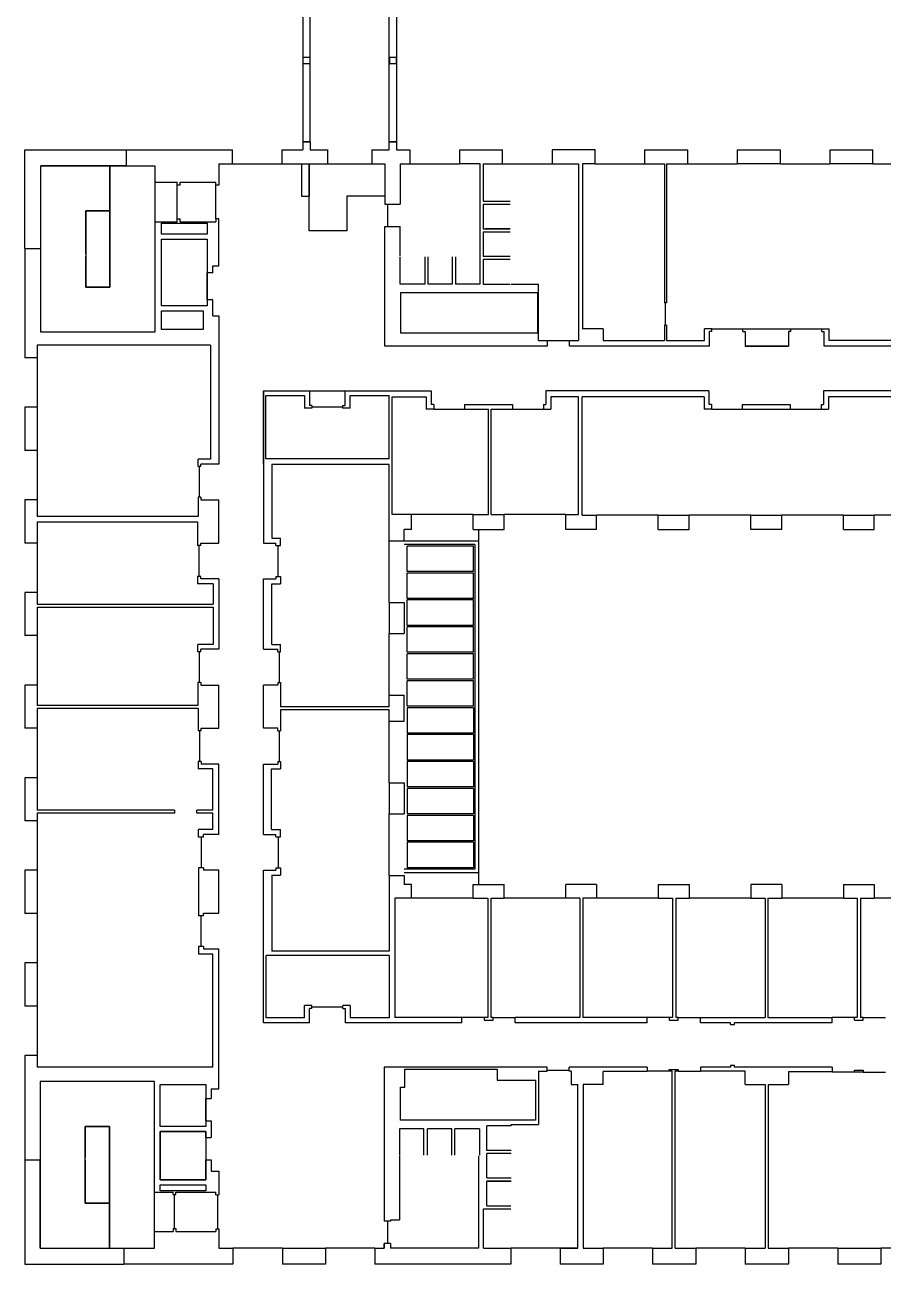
# Model space of a CAD drawing. Header units: millimetres. Extents: x -80 to 60, y -33 to 210.
# Drawn here: x -79.3 to -44.5, y -32.7 to 17.5 of the extents above; entities that cross this region are included whole.
import ezdxf

# ---------------------------------------------------------------- set-up
doc = ezdxf.new("R2010")
doc.units = ezdxf.units.MM
doc.header["$MEASUREMENT"] = 0
doc.linetypes.add('HIDDEN', pattern=[9.525, 6.35, -3.175])
for name, color, linetype in [('door_markers', 10, 'Continuous'), ('elevator_door_markers', 50, 'Continuous'), ('elevators', 40, 'Continuous'), ('M', 7, 'Continuous'), ('ramps', 13, 'Continuous'), ('semi_transparent_walls', 141, 'Continuous'), ('stairwells', 120, 'Continuous')]:
    doc.layers.add(name, color=color, linetype=linetype)

msp = doc.modelspace()

# ---------------------------------------------------------------- linework, layer by layer
at = {"layer": 'door_markers'}
for p, q in [((-73.093, 9.606), (-73.093, 10.976)), ((-71.523, 9.606), (-71.523, 10.976)), ((-64.574, 10.198), (-64.574, 9.298)), ((-53.308, 5.308), (-53.308, 6.208)), ((-51.43, 5.158), (-50.18, 5.158)), ((-48.232, 5.158), (-46.982, 5.158)), ((-58.108, 4.677), (-57.208, 4.677)), ((-67.737, 2.638), (-66.287, 2.638)), ((-67.64, 1.994), (-66.39, 1.994)), ((-62.701, 1.897), (-61.451, 1.897)), ((-59.505, 1.897), (-58.255, 1.897)), ((-51.451, 1.897), (-50.201, 1.897)), ((-48.255, 1.897), (-47.005, 1.897)), ((-72.186, -1.667), (-72.186, -0.417)), ((-72.199, -4.867), (-72.199, -3.617)), ((-69.003, -4.867), (-69.003, -3.617)), ((-72.194, -9.169), (-72.194, -7.919)), ((-68.959, -7.919), (-68.959, -9.169)), ((-72.181, -12.367), (-72.181, -11.117)), ((-68.959, -11.116), (-68.959, -12.366)), ((-72.125, -15.419), (-72.125, -16.669)), ((-69.003, -15.417), (-69.003, -16.667)), ((-72.13, -18.604), (-72.13, -19.854)), ((-67.632, -22.299), (-66.382, -22.299)), ((-60.658, -22.722), (-61.558, -22.722)), ((-60.298, -22.722), (-59.398, -22.722)), ((-53.159, -22.72), (-54.059, -22.72)), ((-52.799, -22.72), (-51.899, -22.72)), ((-45.658, -22.722), (-46.558, -22.722)), ((-45.298, -22.722), (-44.398, -22.722)), ((-58.108, -24.855), (-57.208, -24.855)), ((-53.159, -24.902), (-54.059, -24.902)), ((-52.799, -24.896), (-51.899, -24.896)), ((-45.658, -24.934), (-46.558, -24.934)), ((-45.298, -24.934), (-44.398, -24.934)), ((-73.203, -31.267), (-73.203, -29.897)), ((-71.463, -29.907), (-71.463, -31.277)), ((-64.576, -30.972), (-64.576, -31.872))]:
    msp.add_line(p, q, dxfattribs=at)
at = {"layer": 'elevator_door_markers'}
for p, q in [((-71.873, 6.324), (-71.873, 7.424)), ((-71.938, -26.904), (-71.938, -26.004)), ((-71.938, -27.584), (-71.938, -28.484))]:
    msp.add_line(p, q, dxfattribs=at)
at = {"layer": 'elevators'}
for points in [[(-73.733, 8.784), (-71.873, 8.784), (-71.873, 6.084), (-73.733, 6.084)], [(-73.788, -25.444), (-71.938, -25.444), (-71.938, -27.144), (-73.788, -27.144)], [(-73.788, -27.344), (-71.938, -27.344), (-71.938, -29.294), (-73.788, -29.294)]]:
    msp.add_lwpolyline(points, close=True, dxfattribs=at)
at = {"layer": 'M'}
for p, q in [((-67.703, 12.727), (-68.003, 12.727)), ((-68.003, 12.727), (-68.003, 12.407)), ((-67.703, 12.727), (-67.703, 12.407)), ((-64.503, 12.727), (-64.203, 12.727)), ((-64.503, 12.407), (-64.503, 12.727)), ((-64.203, 12.727), (-64.203, 12.407)), ((-79.268, 12.407), (-75.143, 12.407)), ((-79.268, 8.405), (-79.268, 12.407)), ((-75.143, 11.757), (-75.143, 12.407)), ((-75.143, 12.407), (-70.853, 12.407)), ((-70.853, 11.837), (-70.853, 12.407)), ((-68.853, 12.407), (-68.853, 11.837)), ((-68.853, 12.407), (-68.003, 12.407)), ((-67.703, 12.407), (-67.003, 12.407)), ((-67.003, 12.408), (-67.003, 11.837)), ((-65.203, 12.408), (-65.203, 11.837)), ((-65.203, 12.407), (-64.503, 12.407)), ((-64.203, 12.407), (-63.658, 12.407)), ((-63.658, 11.837), (-63.658, 12.407)), ((-61.658, 12.407), (-59.908, 12.407)), ((-61.658, 12.407), (-61.658, 11.837)), ((-59.908, 11.837), (-59.908, 12.407)), ((-57.908, 12.407), (-57.908, 11.837)), ((-56.158, 12.407), (-57.908, 12.407)), ((-56.158, 11.837), (-56.158, 12.407)), ((-54.158, 12.407), (-54.158, 11.837)), ((-54.158, 12.407), (-52.408, 12.407)), ((-52.408, 11.837), (-52.408, 12.407)), ((-50.408, 12.407), (-50.408, 11.837)), ((-50.408, 12.407), (-48.658, 12.407)), ((-48.658, 11.837), (-48.658, 12.407)), ((-46.658, 12.407), (-46.658, 11.837)), ((-46.658, 12.407), (-44.908, 12.407)), ((-44.908, 11.837), (-44.908, 12.407)), ((-75.143, 11.757), (-78.618, 11.757)), ((-78.618, 8.405), (-78.618, 11.757)), ((-75.143, 11.757), (-73.998, 11.757)), ((-73.998, 11.757), (-73.998, 11.087)), ((-71.403, 11.837), (-71.403, 10.976)), ((-71.403, 11.837), (-70.853, 11.837)), ((-70.853, 11.837), (-68.853, 11.837)), ((-68.853, 11.837), (-67.003, 11.837)), ((-68.053, 11.837), (-68.053, 10.528)), ((-67.753, 11.837), (-67.753, 10.528)), ((-65.203, 11.837), (-64.683, 11.837)), ((-64.683, 11.837), (-64.683, 10.198)), ((-64.058, 11.837), (-64.058, 10.198)), ((-64.058, 11.837), (-63.333, 11.837)), ((-63.658, 11.837), (-61.658, 11.837)), ((-60.818, 11.837), (-61.658, 11.837)), ((-60.818, 6.968), (-60.818, 11.837)), ((-60.698, 11.837), (-60.698, 10.318)), ((-59.908, 11.837), (-57.908, 11.837)), ((-56.838, 11.837), (-56.838, 4.677)), ((-56.678, 11.837), (-56.678, 5.158)), ((-56.158, 11.837), (-54.158, 11.837)), ((-53.348, 11.837), (-53.348, 6.208)), ((-53.268, 11.837), (-53.268, 6.208)), ((-52.408, 11.837), (-50.408, 11.837)), ((-48.658, 11.837), (-46.658, 11.837)), ((-44.908, 11.837), (-42.908, 11.837)), ((-73.998, 11.087), (-73.093, 11.087)), ((-73.093, 10.976), (-73.093, 11.087)), ((-72.973, 10.976), (-72.973, 11.087)), ((-72.973, 11.087), (-71.523, 11.087)), ((-71.523, 10.976), (-71.523, 11.087)), ((-72.973, 10.976), (-73.093, 10.976)), ((-71.403, 10.976), (-71.523, 10.976)), ((-68.053, 10.528), (-67.753, 10.528)), ((-64.683, 10.198), (-64.058, 10.198)), ((-60.698, 10.318), (-59.598, 10.318)), ((-60.698, 10.198), (-59.598, 10.198)), ((-60.698, 10.198), (-60.698, 9.198)), ((-76.798, 9.937), (-75.818, 9.937)), ((-76.798, 8.197), (-76.798, 9.937)), ((-75.818, 9.937), (-75.818, 6.837)), ((-73.093, 9.606), (-72.973, 9.606)), ((-73.093, 9.487), (-73.093, 9.606)), ((-72.973, 9.487), (-72.973, 9.606)), ((-71.403, 9.606), (-71.523, 9.606)), ((-71.523, 9.606), (-71.523, 9.487)), ((-71.403, 7.711), (-71.403, 9.606)), ((-73.998, 9.487), (-73.093, 9.487)), ((-73.998, 9.487), (-73.998, 5.017)), ((-72.973, 9.487), (-71.523, 9.487)), ((-64.683, 9.298), (-64.058, 9.298)), ((-64.683, 4.458), (-64.683, 9.298)), ((-64.058, 8.107), (-64.058, 9.298)), ((-60.698, 9.198), (-59.598, 9.198)), ((-60.698, 9.078), (-59.598, 9.078)), ((-60.698, 9.078), (-60.698, 8.078)), ((-59.598, 9.198), (-60.598, 9.198)), ((-79.268, 8.405), (-78.618, 8.405)), ((-79.268, 8.405), (-79.268, 3.983)), ((-78.618, 7.146), (-78.618, 8.405)), ((-76.798, 6.837), (-76.798, 8.081)), ((-64.058, 6.968), (-64.058, 8.067)), ((-63.058, 8.067), (-63.058, 6.968)), ((-62.938, 8.067), (-62.938, 6.968)), ((-61.948, 8.067), (-61.948, 6.968)), ((-61.818, 8.067), (-61.818, 6.968)), ((-59.598, 8.078), (-60.698, 8.078)), ((-71.647, 7.711), (-71.403, 7.711)), ((-71.647, 7.424), (-71.647, 7.711)), ((-59.598, 7.958), (-60.698, 7.958)), ((-60.698, 7.958), (-60.698, 6.968)), ((-78.618, 5.017), (-78.618, 7.031)), ((-71.647, 7.424), (-71.873, 7.424)), ((-75.818, 6.837), (-76.798, 6.837)), ((-63.058, 6.968), (-64.058, 6.968)), ((-61.948, 6.968), (-62.938, 6.968)), ((-60.818, 6.968), (-61.818, 6.968)), ((-60.698, 6.968), (-59.598, 6.968)), ((-60.598, 6.968), (-59.666, 6.968)), ((-59.558, 6.968), (-58.458, 6.968)), ((-58.458, 4.677), (-58.458, 6.968)), ((-71.647, 6.324), (-71.873, 6.324)), ((-71.647, 5.685), (-71.647, 6.324)), ((-53.268, 6.208), (-53.348, 6.208)), ((-71.647, 5.685), (-71.403, 5.685)), ((-71.403, 5.685), (-71.403, 5.327)), ((-71.403, 5.327), (-71.403, -0.319)), ((-55.833, 5.158), (-56.678, 5.158)), ((-55.833, 5.158), (-55.833, 4.677)), ((-53.348, 5.308), (-53.348, 4.677)), ((-53.268, 5.308), (-53.348, 5.308)), ((-53.268, 5.308), (-53.268, 4.677)), ((-51.731, 4.677), (-51.731, 5.158)), ((-51.43, 5.158), (-51.731, 5.158)), ((-51.531, 4.458), (-51.531, 5.045)), ((-51.43, 5.045), (-51.531, 5.045)), ((-51.43, 5.045), (-51.43, 5.158)), ((-50.18, 5.158), (-48.232, 5.158)), ((-50.18, 5.045), (-50.18, 5.158)), ((-50.18, 5.045), (-50.083, 5.045)), ((-50.083, 5.045), (-50.083, 4.458)), ((-48.333, 5.045), (-48.333, 4.458)), ((-48.232, 5.045), (-48.333, 5.045)), ((-48.232, 5.045), (-48.232, 5.158)), ((-46.982, 5.158), (-46.685, 5.158)), ((-46.982, 5.045), (-46.982, 5.158)), ((-46.982, 5.045), (-46.885, 5.045)), ((-46.885, 4.458), (-46.885, 5.045)), ((-46.685, 4.677), (-46.685, 5.158)), ((-73.998, 5.017), (-78.618, 5.017)), ((-58.458, 4.677), (-58.108, 4.677)), ((-58.108, 4.677), (-58.108, 4.458)), ((-57.208, 4.677), (-57.208, 4.458)), ((-57.188, 4.677), (-56.838, 4.677)), ((-55.833, 4.677), (-53.348, 4.677)), ((-53.268, 4.677), (-51.731, 4.677)), ((-42.583, 4.677), (-46.685, 4.677)), ((-71.744, 4.49), (-78.768, 4.49)), ((-78.768, 4.49), (-78.768, 3.983)), ((-71.744, 4.49), (-71.744, -0.119)), ((-58.108, 4.458), (-64.683, 4.458)), ((-51.531, 4.458), (-57.188, 4.458)), ((-48.333, 4.458), (-50.083, 4.458)), ((-50.083, 4.458), (-48.333, 4.458)), ((-48.333, 4.458), (-50.083, 4.458)), ((-48.333, 4.458), (-50.083, 4.458)), ((-44.031, 4.458), (-46.885, 4.458)), ((-78.768, 3.983), (-79.268, 3.983)), ((-78.768, 3.983), (-78.768, 1.983)), ((-69.593, 2.638), (-67.737, 2.638)), ((-69.593, -0.319), (-69.593, 2.638)), ((-69.593, 2.638), (-69.593, -3.517)), ((-67.737, 2.638), (-67.737, 2.05)), ((-66.287, 2.05), (-66.287, 2.638)), ((-66.287, 2.638), (-62.801, 2.638)), ((-62.801, 2.638), (-62.801, 2.097)), ((-58.155, 2.638), (-58.155, 2.097)), ((-51.551, 2.638), (-58.155, 2.638)), ((-51.551, 2.638), (-51.551, 2.097)), ((-46.905, 2.638), (-46.905, 2.097)), ((-36.551, 2.638), (-46.905, 2.638)), ((-69.503, 2.453), (-67.937, 2.453)), ((-69.503, -0.103), (-69.503, 2.453)), ((-67.937, 2.453), (-67.937, 1.937)), ((-67.64, 2.05), (-67.737, 2.05)), ((-67.64, 2.05), (-67.64, 1.937)), ((-66.39, 2.05), (-66.39, 1.937)), ((-66.39, 2.05), (-66.287, 2.05)), ((-66.087, 1.937), (-66.087, 2.453)), ((-66.087, 2.453), (-64.503, 2.453)), ((-64.503, -0.103), (-64.503, 2.453)), ((-64.384, -2.363), (-64.384, 2.397)), ((-64.384, 2.397), (-63.001, 2.397)), ((-63.001, 2.397), (-63.001, 1.897)), ((-62.701, 2.097), (-62.801, 2.097)), ((-62.701, 2.097), (-62.701, 1.897)), ((-61.451, 2.097), (-61.451, 1.897)), ((-61.451, 2.097), (-59.505, 2.097)), ((-59.505, 2.097), (-59.505, 1.897)), ((-58.255, 2.097), (-58.155, 2.097)), ((-58.255, 2.097), (-58.255, 1.897)), ((-56.838, 2.397), (-57.955, 2.397)), ((-57.955, 2.397), (-57.955, 1.897)), ((-56.838, -2.363), (-56.838, 2.397)), ((-51.751, 2.397), (-56.688, 2.397)), ((-56.688, -2.383), (-56.688, 2.397)), ((-51.751, 2.397), (-51.751, 1.897)), ((-51.451, 2.097), (-51.551, 2.097)), ((-51.451, 2.097), (-51.451, 1.897)), ((-50.201, 2.097), (-48.255, 2.097)), ((-50.201, 2.097), (-50.201, 1.897)), ((-48.255, 2.097), (-48.255, 1.897)), ((-47.005, 2.097), (-47.005, 1.897)), ((-47.005, 2.097), (-46.905, 2.097)), ((-46.705, 2.397), (-46.705, 1.897)), ((-36.751, 2.397), (-46.705, 2.397)), ((-78.768, 1.983), (-79.268, 1.983)), ((-79.268, 1.983), (-79.268, 0.233)), ((-78.768, 1.983), (-78.768, 0.233)), ((-67.64, 1.937), (-67.937, 1.937)), ((-66.087, 1.937), (-66.39, 1.937)), ((-62.701, 1.897), (-63.001, 1.897)), ((-61.451, 1.897), (-60.484, 1.897)), ((-60.484, -2.363), (-60.484, 1.897)), ((-60.368, -2.363), (-60.368, 1.897)), ((-60.368, 1.897), (-59.505, 1.897)), ((-58.255, 1.897), (-57.955, 1.897)), ((-51.451, 1.897), (-51.751, 1.897)), ((-50.201, 1.897), (-48.255, 1.897)), ((-47.005, 1.897), (-46.705, 1.897)), ((-78.768, 0.233), (-79.268, 0.233)), ((-78.768, 0.233), (-78.768, -1.767)), ((-72.243, -0.417), (-72.243, -0.119)), ((-71.744, -0.119), (-72.243, -0.119)), ((-72.13, -0.417), (-72.243, -0.417)), ((-72.13, -0.417), (-72.13, -0.319)), ((-71.403, -0.319), (-72.13, -0.319)), ((-64.503, -0.103), (-69.503, -0.103)), ((-69.253, -0.343), (-69.253, -3.317)), ((-64.503, -0.343), (-69.253, -0.343)), ((-64.503, -2.363), (-64.503, -0.343)), ((-78.768, -1.767), (-79.268, -1.767)), ((-79.268, -1.767), (-79.268, -3.517)), ((-78.768, -1.767), (-78.768, -2.44)), ((-72.243, -1.667), (-72.243, -2.44)), ((-72.13, -1.667), (-72.243, -1.667)), ((-72.13, -1.667), (-72.13, -1.767)), ((-72.13, -1.767), (-71.403, -1.767)), ((-71.403, -3.517), (-71.403, -1.767)), ((-72.243, -2.44), (-78.768, -2.44)), ((-64.503, -3.428), (-64.503, -2.363)), ((-63.603, -2.363), (-64.384, -2.363)), ((-63.603, -2.963), (-63.603, -2.363)), ((-61.103, -2.363), (-63.603, -2.363)), ((-61.103, -2.363), (-60.484, -2.363)), ((-61.103, -2.963), (-61.103, -2.363)), ((-60.368, -2.363), (-59.853, -2.363)), ((-59.853, -2.963), (-59.853, -2.363)), ((-57.353, -2.363), (-59.853, -2.363)), ((-57.353, -2.363), (-56.838, -2.363)), ((-57.353, -2.963), (-57.353, -2.363)), ((-56.688, -2.383), (-56.103, -2.383)), ((-56.103, -2.963), (-56.103, -2.383)), ((-53.603, -2.383), (-56.103, -2.383)), ((-53.603, -2.963), (-53.603, -2.383)), ((-53.603, -2.383), (-52.353, -2.383)), ((-52.353, -2.963), (-52.353, -2.383)), ((-49.853, -2.383), (-52.353, -2.383)), ((-49.853, -2.963), (-49.853, -2.383)), ((-49.853, -2.383), (-48.603, -2.383)), ((-48.603, -2.963), (-48.603, -2.383)), ((-46.103, -2.383), (-48.603, -2.383)), ((-46.103, -2.963), (-46.103, -2.383)), ((-46.103, -2.383), (-44.853, -2.383)), ((-44.853, -2.963), (-44.853, -2.383)), ((-42.353, -2.383), (-44.853, -2.383)), ((-78.768, -2.659), (-72.268, -2.659)), ((-78.768, -2.659), (-78.768, -3.517)), ((-72.268, -2.659), (-72.268, -3.617)), ((-63.898, -3.428), (-63.898, -2.963)), ((-63.603, -2.963), (-63.898, -2.963)), ((-61.103, -2.963), (-59.853, -2.963)), ((-60.893, -2.963), (-60.893, -17.343)), ((-56.103, -2.963), (-57.353, -2.963)), ((-53.603, -2.963), (-52.353, -2.963)), ((-48.603, -2.963), (-49.853, -2.963)), ((-46.103, -2.963), (-44.853, -2.963)), ((-69.253, -3.317), (-68.903, -3.317)), ((-68.903, -3.617), (-68.903, -3.317)), ((-64.503, -3.428), (-63.898, -3.428)), ((-64.503, -5.928), (-64.503, -3.428)), ((-60.893, -3.443), (-63.898, -3.443)), ((-78.768, -3.517), (-79.268, -3.517)), ((-78.768, -3.517), (-78.768, -5.517)), ((-72.13, -3.617), (-72.268, -3.617)), ((-72.13, -3.617), (-72.13, -3.517)), ((-72.13, -3.517), (-71.403, -3.517)), ((-69.593, -3.517), (-69.103, -3.517)), ((-69.103, -3.617), (-69.103, -3.517)), ((-69.103, -3.617), (-68.903, -3.617)), ((-61.033, -3.583), (-63.898, -3.583)), ((-61.093, -3.643), (-63.778, -3.643)), ((-63.778, -4.673), (-63.778, -3.643)), ((-61.093, -4.673), (-61.093, -3.643)), ((-61.033, -3.583), (-61.033, -16.723)), ((-72.13, -4.867), (-72.268, -4.867)), ((-72.268, -4.867), (-72.268, -5.165)), ((-72.13, -4.965), (-72.13, -4.867)), ((-71.403, -4.965), (-72.13, -4.965)), ((-71.403, -4.965), (-71.403, -7.819)), ((-69.593, -7.819), (-69.593, -4.965)), ((-69.593, -4.965), (-69.103, -4.965)), ((-69.103, -4.867), (-69.103, -4.965)), ((-69.103, -4.867), (-68.903, -4.867)), ((-68.903, -4.867), (-68.903, -5.165)), ((-61.093, -4.673), (-63.778, -4.673)), ((-63.778, -5.763), (-63.778, -4.733)), ((-61.093, -4.733), (-63.778, -4.733)), ((-61.093, -5.763), (-61.093, -4.733)), ((-79.268, -5.517), (-79.268, -7.267)), ((-78.768, -5.517), (-79.268, -5.517)), ((-78.768, -5.517), (-78.768, -5.997)), ((-71.638, -5.165), (-72.268, -5.165)), ((-71.638, -5.165), (-71.638, -5.997)), ((-69.253, -5.165), (-68.903, -5.165)), ((-69.253, -7.619), (-69.253, -5.165)), ((-78.768, -5.997), (-71.638, -5.997)), ((-64.503, -5.928), (-63.898, -5.928)), ((-64.503, -5.928), (-64.503, -7.178)), ((-63.898, -5.928), (-63.898, -7.178)), ((-61.093, -5.763), (-63.778, -5.763)), ((-61.093, -5.823), (-63.778, -5.823)), ((-63.778, -6.853), (-63.778, -5.823)), ((-61.093, -6.853), (-61.093, -5.823)), ((-78.768, -6.116), (-78.768, -7.267)), ((-78.768, -6.116), (-71.638, -6.116)), ((-78.768, -6.116), (-71.638, -6.116)), ((-71.638, -6.116), (-71.638, -7.619)), ((-61.093, -6.853), (-63.778, -6.853)), ((-61.093, -6.913), (-63.778, -6.913)), ((-63.778, -7.941), (-63.778, -6.913)), ((-61.093, -7.941), (-61.093, -6.913)), ((-78.768, -7.267), (-79.268, -7.267)), ((-78.768, -7.267), (-78.768, -9.267)), ((-64.503, -7.178), (-63.898, -7.178)), ((-64.503, -9.678), (-64.503, -7.178)), ((-72.258, -7.919), (-72.258, -7.619)), ((-71.638, -7.619), (-72.258, -7.619)), ((-72.13, -7.919), (-72.258, -7.919)), ((-72.13, -7.919), (-72.13, -7.819)), ((-71.403, -7.819), (-72.13, -7.819)), ((-69.593, -7.819), (-69.016, -7.819)), ((-69.253, -7.619), (-68.903, -7.619)), ((-69.016, -7.919), (-69.016, -7.819)), ((-69.016, -7.919), (-68.903, -7.919)), ((-68.903, -7.919), (-68.903, -7.619)), ((-61.093, -7.941), (-63.778, -7.941)), ((-61.093, -8.001), (-63.778, -8.001)), ((-63.778, -9.033), (-63.778, -8.001)), ((-61.093, -9.033), (-61.093, -8.001)), ((-78.768, -9.267), (-79.268, -9.267)), ((-79.268, -9.267), (-79.268, -11.017)), ((-78.768, -9.267), (-78.768, -10.096)), ((-72.13, -9.169), (-72.258, -9.169)), ((-72.258, -9.169), (-72.258, -10.096)), ((-72.13, -9.169), (-72.13, -9.267)), ((-72.13, -9.267), (-71.403, -9.267)), ((-71.403, -11.017), (-71.403, -9.267)), ((-69.016, -9.267), (-69.593, -9.267)), ((-69.593, -11.017), (-69.593, -9.267)), ((-69.016, -9.169), (-68.903, -9.169)), ((-69.016, -9.169), (-69.016, -9.267)), ((-68.903, -9.169), (-68.903, -10.152)), ((-61.093, -9.033), (-63.778, -9.033)), ((-63.778, -10.123), (-63.778, -9.093)), ((-61.093, -9.093), (-63.778, -9.093)), ((-61.093, -10.123), (-61.093, -9.093)), ((-64.503, -9.678), (-63.898, -9.678)), ((-64.503, -10.152), (-64.503, -9.678)), ((-63.898, -10.729), (-63.898, -9.678)), ((-72.258, -10.096), (-78.768, -10.096)), ((-72.238, -10.216), (-78.768, -10.216)), ((-78.768, -10.216), (-78.768, -11.017)), ((-72.238, -10.216), (-72.238, -11.117)), ((-64.503, -10.152), (-68.903, -10.152)), ((-68.903, -10.271), (-68.903, -11.116)), ((-64.503, -10.271), (-68.903, -10.271)), ((-64.503, -10.729), (-64.503, -10.271)), ((-61.093, -10.123), (-63.778, -10.123)), ((-61.093, -10.123), (-63.778, -10.123)), ((-61.093, -10.183), (-63.778, -10.183)), ((-61.093, -10.183), (-63.778, -10.183)), ((-63.778, -10.183), (-63.778, -11.213)), ((-61.093, -10.183), (-61.093, -11.213)), ((-78.768, -11.017), (-79.268, -11.017)), ((-78.768, -11.017), (-78.768, -13.017)), ((-72.125, -11.117), (-72.125, -11.017)), ((-72.125, -11.017), (-71.403, -11.017)), ((-69.016, -11.017), (-69.593, -11.017)), ((-69.016, -11.116), (-69.016, -11.017)), ((-64.503, -10.729), (-63.898, -10.729)), ((-64.503, -13.229), (-64.503, -10.729)), ((-72.125, -11.117), (-72.238, -11.117)), ((-69.016, -11.116), (-68.903, -11.116)), ((-61.093, -11.213), (-63.778, -11.213)), ((-63.778, -11.273), (-63.778, -12.305)), ((-61.093, -11.273), (-63.778, -11.273)), ((-61.093, -11.273), (-61.093, -12.305)), ((-72.125, -12.367), (-72.238, -12.367)), ((-72.238, -12.367), (-72.238, -12.665)), ((-72.125, -12.367), (-72.125, -12.465)), ((-71.403, -12.465), (-72.125, -12.465)), ((-71.403, -15.319), (-71.403, -12.465)), ((-69.593, -12.465), (-69.016, -12.465)), ((-69.593, -15.319), (-69.593, -12.465)), ((-69.016, -12.366), (-69.016, -12.465)), ((-69.016, -12.366), (-68.903, -12.366)), ((-68.903, -12.366), (-68.903, -12.665)), ((-61.093, -12.305), (-63.778, -12.305)), ((-61.093, -12.365), (-63.778, -12.365)), ((-63.778, -12.365), (-63.778, -13.393)), ((-61.093, -12.365), (-61.093, -13.393)), ((-78.768, -13.017), (-79.268, -13.017)), ((-79.268, -13.017), (-79.268, -14.767)), ((-78.768, -13.017), (-78.768, -14.336)), ((-71.653, -12.665), (-72.238, -12.665)), ((-71.653, -14.336), (-71.653, -12.665)), ((-69.273, -12.665), (-68.903, -12.665)), ((-69.273, -15.119), (-69.273, -12.665)), ((-64.503, -13.229), (-64.503, -14.479)), ((-64.503, -13.229), (-63.898, -13.229)), ((-63.898, -13.229), (-63.898, -14.479)), ((-61.093, -13.393), (-63.778, -13.393)), ((-63.778, -13.453), (-63.778, -14.483)), ((-61.093, -13.453), (-63.778, -13.453)), ((-61.093, -13.453), (-61.093, -14.483)), ((-73.203, -14.336), (-78.768, -14.336)), ((-73.203, -14.456), (-78.768, -14.456)), ((-78.768, -14.456), (-78.768, -14.767)), ((-73.203, -14.336), (-73.203, -14.456)), ((-71.653, -14.336), (-72.303, -14.336)), ((-72.303, -14.456), (-72.303, -14.336)), ((-71.643, -14.456), (-72.303, -14.456)), ((-71.643, -15.119), (-71.643, -14.456)), ((-64.503, -14.479), (-63.898, -14.479)), ((-64.503, -16.979), (-64.503, -14.479)), ((-61.093, -14.483), (-63.778, -14.483)), ((-61.093, -14.543), (-63.778, -14.543)), ((-63.778, -14.543), (-63.778, -15.573)), ((-61.093, -14.543), (-61.093, -15.573)), ((-78.768, -14.767), (-79.268, -14.767)), ((-78.768, -14.767), (-78.768, -16.767)), ((-72.228, -15.419), (-72.228, -15.119)), ((-71.643, -15.119), (-72.228, -15.119)), ((-72.023, -15.419), (-72.228, -15.419)), ((-72.023, -15.419), (-72.088, -15.419)), ((-72.023, -15.419), (-72.023, -15.319)), ((-71.403, -15.319), (-72.023, -15.319)), ((-69.593, -15.319), (-69.103, -15.319)), ((-69.273, -15.119), (-68.903, -15.119)), ((-69.103, -15.417), (-69.103, -15.319)), ((-69.103, -15.417), (-68.903, -15.417)), ((-68.903, -15.417), (-68.903, -15.119)), ((-61.093, -15.573), (-63.778, -15.573)), ((-61.093, -15.633), (-63.778, -15.633)), ((-63.778, -15.633), (-63.778, -16.663)), ((-61.093, -15.633), (-61.093, -16.663)), ((-79.268, -16.767), (-79.268, -18.517)), ((-78.768, -16.767), (-79.268, -16.767)), ((-78.768, -16.767), (-78.768, -18.517)), ((-72.023, -16.669), (-72.228, -16.669)), ((-72.228, -16.669), (-72.228, -16.767)), ((-72.228, -16.767), (-72.228, -18.604)), ((-72.023, -16.669), (-72.023, -16.767)), ((-71.403, -16.767), (-72.023, -16.767)), ((-71.403, -16.767), (-71.893, -16.767)), ((-71.403, -18.504), (-71.403, -16.767)), ((-69.593, -16.767), (-69.103, -16.767)), ((-69.593, -22.942), (-69.593, -16.767)), ((-69.253, -16.967), (-69.253, -20.041)), ((-69.253, -16.967), (-68.903, -16.967)), ((-69.103, -16.667), (-69.103, -16.767)), ((-69.103, -16.667), (-68.903, -16.667)), ((-68.903, -16.667), (-68.903, -16.967)), ((-64.503, -16.979), (-64.503, -17.943)), ((-64.503, -16.979), (-63.898, -16.979)), ((-61.033, -16.723), (-63.898, -16.723)), ((-60.893, -16.863), (-63.898, -16.863)), ((-63.898, -16.979), (-63.898, -17.343)), ((-61.093, -16.663), (-63.778, -16.663)), ((-63.603, -17.343), (-63.898, -17.343)), ((-63.603, -17.892), (-63.603, -17.343)), ((-61.103, -17.892), (-61.103, -17.343)), ((-61.103, -17.343), (-59.853, -17.343)), ((-59.853, -17.892), (-59.853, -17.343)), ((-57.353, -17.891), (-57.353, -17.343)), ((-56.103, -17.343), (-57.353, -17.343)), ((-56.103, -17.343), (-56.103, -17.892)), ((-53.603, -17.343), (-53.603, -17.892)), ((-53.603, -17.343), (-52.353, -17.343)), ((-52.353, -17.343), (-52.353, -17.892)), ((-49.853, -17.343), (-49.853, -17.892)), ((-48.603, -17.343), (-49.853, -17.343)), ((-48.603, -17.343), (-48.603, -17.892)), ((-46.103, -17.343), (-46.103, -17.892)), ((-46.103, -17.343), (-44.853, -17.343)), ((-44.853, -17.343), (-44.853, -17.892)), ((-64.503, -17.943), (-64.503, -20.041)), ((-63.603, -17.892), (-64.274, -17.892)), ((-64.274, -17.892), (-64.274, -22.722)), ((-61.103, -17.892), (-63.603, -17.892)), ((-61.103, -17.892), (-60.504, -17.892)), ((-60.504, -17.892), (-60.504, -22.722)), ((-60.392, -17.892), (-60.392, -22.722)), ((-60.392, -17.892), (-59.853, -17.892)), ((-57.353, -17.891), (-59.853, -17.891)), ((-56.782, -17.891), (-57.353, -17.891)), ((-56.782, -17.891), (-56.782, -22.722)), ((-56.103, -17.892), (-56.663, -17.892)), ((-56.663, -17.892), (-56.663, -22.722)), ((-53.603, -17.892), (-56.103, -17.892)), ((-53.603, -17.892), (-53.023, -17.892)), ((-53.023, -17.892), (-53.023, -22.722)), ((-52.899, -17.892), (-52.353, -17.892)), ((-52.899, -17.892), (-52.899, -22.722)), ((-49.853, -17.892), (-52.353, -17.892)), ((-49.853, -17.892), (-49.279, -17.892)), ((-49.279, -17.892), (-49.279, -22.722)), ((-49.163, -17.892), (-49.163, -22.722)), ((-49.163, -17.892), (-48.603, -17.892)), ((-46.103, -17.892), (-48.603, -17.892)), ((-46.103, -17.892), (-45.543, -17.892)), ((-45.543, -17.892), (-45.543, -22.722)), ((-45.409, -17.892), (-45.409, -22.722)), ((-45.409, -17.892), (-44.853, -17.892)), ((-42.353, -17.892), (-44.853, -17.892)), ((-78.768, -18.517), (-79.268, -18.517)), ((-78.768, -18.517), (-78.768, -20.517)), ((-72.033, -18.504), (-71.403, -18.504)), ((-72.033, -18.604), (-72.033, -18.504)), ((-72.033, -18.604), (-72.228, -18.604)), ((-72.228, -19.854), (-72.228, -20.165)), ((-72.033, -19.854), (-72.228, -19.854)), ((-72.033, -19.854), (-72.033, -19.952)), ((-72.033, -19.952), (-71.403, -19.952)), ((-71.403, -25.61), (-71.403, -19.952)), ((-69.593, -22.942), (-69.593, -19.965)), ((-64.503, -20.041), (-69.253, -20.041)), ((-79.268, -20.517), (-79.268, -22.267)), ((-78.768, -20.517), (-79.268, -20.517)), ((-78.768, -20.517), (-78.768, -22.267)), ((-71.643, -20.165), (-72.228, -20.165)), ((-71.643, -24.738), (-71.643, -20.165)), ((-69.491, -22.742), (-69.491, -20.212)), ((-64.511, -20.212), (-69.491, -20.212)), ((-64.511, -20.212), (-64.511, -22.742)), ((-78.768, -22.267), (-79.268, -22.267)), ((-78.768, -22.267), (-78.768, -24.267)), ((-67.632, -22.242), (-67.937, -22.242)), ((-67.937, -22.742), (-67.937, -22.242)), ((-67.632, -22.355), (-67.737, -22.355)), ((-67.737, -22.942), (-67.737, -22.355)), ((-67.632, -22.355), (-67.632, -22.242)), ((-66.382, -22.355), (-66.382, -22.242)), ((-66.087, -22.242), (-66.382, -22.242)), ((-66.382, -22.355), (-66.287, -22.355)), ((-66.287, -22.355), (-66.287, -22.942)), ((-66.087, -22.242), (-66.087, -22.742)), ((-67.737, -22.942), (-69.593, -22.942)), ((-67.937, -22.742), (-69.491, -22.742)), ((-61.558, -22.942), (-66.287, -22.942)), ((-64.511, -22.742), (-66.087, -22.742)), ((-61.558, -22.722), (-64.274, -22.722)), ((-61.558, -22.942), (-61.558, -22.722)), ((-60.658, -22.722), (-60.658, -22.84)), ((-60.504, -22.722), (-60.658, -22.722)), ((-60.658, -22.84), (-60.298, -22.84)), ((-60.298, -22.722), (-60.392, -22.722)), ((-60.298, -22.84), (-60.298, -22.722)), ((-59.398, -22.942), (-59.398, -22.722)), ((-56.782, -22.722), (-59.398, -22.722)), ((-54.059, -22.942), (-59.398, -22.942)), ((-54.059, -22.722), (-56.663, -22.722)), ((-54.059, -22.942), (-54.059, -22.722)), ((-53.159, -22.722), (-53.159, -22.836)), ((-53.023, -22.722), (-53.159, -22.722)), ((-53.159, -22.836), (-52.799, -22.836)), ((-52.799, -22.722), (-52.899, -22.722)), ((-52.799, -22.836), (-52.799, -22.722)), ((-51.899, -22.942), (-51.899, -22.722)), ((-51.899, -22.722), (-49.279, -22.722)), ((-50.673, -22.942), (-51.899, -22.942)), ((-50.673, -23.005), (-50.673, -22.942)), ((-50.673, -23.005), (-50.513, -23.005)), ((-46.558, -22.942), (-50.513, -22.942)), ((-50.513, -23.005), (-50.513, -22.942)), ((-49.163, -22.722), (-46.558, -22.722)), ((-46.558, -22.942), (-46.558, -22.722)), ((-45.658, -22.84), (-45.658, -22.722)), ((-45.543, -22.722), (-45.658, -22.722)), ((-45.658, -22.84), (-45.298, -22.84)), ((-45.298, -22.722), (-45.409, -22.722)), ((-45.298, -22.84), (-45.298, -22.722)), ((-78.768, -24.267), (-79.268, -24.267)), ((-79.268, -24.267), (-79.268, -28.5)), ((-78.768, -24.267), (-78.768, -24.738)), ((-71.643, -24.738), (-78.768, -24.738)), ((-58.108, -24.742), (-64.703, -24.742)), ((-64.703, -24.742), (-64.703, -30.972)), ((-58.458, -24.892), (-58.458, -27.062)), ((-58.458, -24.892), (-58.128, -24.892)), ((-58.128, -24.892), (-58.108, -24.892)), ((-58.108, -24.892), (-58.108, -24.742)), ((-57.188, -24.742), (-57.208, -24.742)), ((-57.208, -24.892), (-57.208, -24.742)), ((-54.059, -24.742), (-57.208, -24.742)), ((-57.188, -24.892), (-57.208, -24.892)), ((-57.138, -24.892), (-57.188, -24.892)), ((-57.138, -24.892), (-57.138, -25.432)), ((-55.833, -25.442), (-55.833, -24.912)), ((-54.059, -24.912), (-55.833, -24.912)), ((-54.059, -24.742), (-54.059, -24.912)), ((-53.159, -24.824), (-52.799, -24.824)), ((-53.159, -24.904), (-53.159, -24.824)), ((-53.038, -24.904), (-53.159, -24.904)), ((-53.038, -32.062), (-53.038, -24.904)), ((-52.919, -32.062), (-52.919, -24.893)), ((-52.799, -24.893), (-52.919, -24.893)), ((-52.799, -24.824), (-52.799, -24.893)), ((-51.899, -24.742), (-51.899, -24.901)), ((-50.673, -24.742), (-51.899, -24.742)), ((-50.083, -24.901), (-51.899, -24.901)), ((-50.673, -24.655), (-50.673, -24.742)), ((-50.673, -24.655), (-50.513, -24.655)), ((-50.513, -24.742), (-50.513, -24.655)), ((-46.558, -24.742), (-50.513, -24.742)), ((-50.083, -25.442), (-50.083, -24.901)), ((-48.328, -24.922), (-48.328, -25.442)), ((-46.558, -24.922), (-48.328, -24.922)), ((-46.558, -24.742), (-46.558, -24.922)), ((-45.658, -24.858), (-45.298, -24.858)), ((-45.658, -24.934), (-45.658, -24.858)), ((-45.568, -24.934), (-45.658, -24.934)), ((-45.298, -24.934), (-45.568, -24.934)), ((-45.298, -24.858), (-45.298, -24.934)), ((-78.638, -25.323), (-78.638, -27.337)), ((-74.018, -25.323), (-78.638, -25.323)), ((-74.018, -29.793), (-74.018, -25.323)), ((-57.138, -25.262), (-57.138, -25.432)), ((-57.138, -25.432), (-56.858, -25.432)), ((-56.858, -32.062), (-56.858, -25.432)), ((-55.833, -25.442), (-56.648, -25.442)), ((-56.648, -25.442), (-56.648, -32.062)), ((-50.083, -25.442), (-49.269, -25.442)), ((-49.269, -25.442), (-49.269, -32.062)), ((-49.149, -25.442), (-48.333, -25.442)), ((-49.149, -25.442), (-49.149, -32.062)), ((-71.938, -26.004), (-71.723, -26.004)), ((-71.723, -25.61), (-71.403, -25.61)), ((-71.723, -25.61), (-71.723, -26.004)), ((-71.938, -26.904), (-71.723, -26.904)), ((-71.723, -26.904), (-71.723, -27.584)), ((-59.57, -27.062), (-58.458, -27.062)), ((-59.57, -27.112), (-59.57, -27.062)), ((-76.818, -27.143), (-76.818, -28.387)), ((-75.838, -27.143), (-76.818, -27.143)), ((-75.838, -30.243), (-75.838, -27.143)), ((-71.938, -27.584), (-71.723, -27.584)), ((-63.098, -27.232), (-64.088, -27.232)), ((-64.088, -27.232), (-64.088, -28.292)), ((-63.098, -28.292), (-63.098, -27.232)), ((-61.968, -27.232), (-62.958, -27.232)), ((-62.958, -28.292), (-62.958, -27.232)), ((-61.968, -28.292), (-61.968, -27.232)), ((-60.848, -27.232), (-61.848, -27.232)), ((-61.848, -28.292), (-61.848, -27.232)), ((-60.848, -27.232), (-60.848, -28.292)), ((-59.57, -27.112), (-60.55, -27.112)), ((-60.55, -28.112), (-60.55, -27.112)), ((-78.638, -28.5), (-79.268, -28.5)), ((-79.268, -28.5), (-79.268, -32.713)), ((-78.638, -32.063), (-78.638, -28.5)), ((-76.818, -28.503), (-76.818, -30.243)), ((-71.938, -28.484), (-71.723, -28.484)), ((-71.723, -28.484), (-71.723, -28.941)), ((-64.088, -28.332), (-64.088, -30.913)), ((-60.888, -28.332), (-60.888, -32.062)), ((-59.57, -28.112), (-60.55, -28.112)), ((-60.55, -29.212), (-60.55, -28.232)), ((-59.57, -28.232), (-60.55, -28.232)), ((-71.723, -28.941), (-71.403, -28.941)), ((-71.403, -28.941), (-71.403, -29.907)), ((-60.55, -29.212), (-59.57, -29.212)), ((-59.57, -29.352), (-60.55, -29.352)), ((-60.55, -30.352), (-60.55, -29.352)), ((-60.508, -29.352), (-59.57, -29.352)), ((-73.263, -29.897), (-73.263, -29.793)), ((-73.263, -29.897), (-73.143, -29.897)), ((-73.143, -29.897), (-73.143, -29.793)), ((-71.523, -29.907), (-71.523, -29.793)), ((-71.523, -29.907), (-71.403, -29.907)), ((-76.818, -30.243), (-75.838, -30.243)), ((-60.678, -30.472), (-59.571, -30.472)), ((-60.678, -32.062), (-60.678, -30.472)), ((-60.55, -30.352), (-59.571, -30.352)), ((-64.703, -30.972), (-64.703, -30.967)), ((-64.448, -30.972), (-64.703, -30.972)), ((-64.448, -30.913), (-64.088, -30.913)), ((-64.448, -30.913), (-64.448, -30.972)), ((-74.018, -32.063), (-74.018, -31.393)), ((-73.263, -31.267), (-73.143, -31.267)), ((-73.263, -31.267), (-73.263, -31.393)), ((-73.143, -31.267), (-73.143, -31.393)), ((-71.522, -31.277), (-71.522, -31.393)), ((-71.522, -31.277), (-71.403, -31.277)), ((-71.403, -31.277), (-71.403, -32.062)), ((-78.638, -32.063), (-75.258, -32.063)), ((-75.258, -32.063), (-75.258, -32.713)), ((-75.258, -32.063), (-74.018, -32.063)), ((-71.403, -32.062), (-70.833, -32.062)), ((-70.833, -32.062), (-70.833, -32.713)), ((-68.833, -32.062), (-70.833, -32.062)), ((-68.833, -32.062), (-68.833, -32.713)), ((-68.833, -32.062), (-67.083, -32.062)), ((-67.083, -32.062), (-67.083, -32.713)), ((-65.083, -32.062), (-67.083, -32.062)), ((-65.083, -32.062), (-64.703, -32.062)), ((-65.083, -32.062), (-65.083, -32.713)), ((-64.448, -31.872), (-64.703, -31.872)), ((-64.703, -31.872), (-64.703, -32.062)), ((-64.703, -32.062), (-64.703, -31.872)), ((-64.448, -31.872), (-64.448, -32.062)), ((-60.888, -32.062), (-64.448, -32.062)), ((-60.678, -32.062), (-59.583, -32.062)), ((-57.583, -32.062), (-59.583, -32.062)), ((-59.583, -32.062), (-59.583, -32.713)), ((-56.858, -32.062), (-57.583, -32.062)), ((-57.583, -32.062), (-57.583, -32.713)), ((-57.548, -32.062), (-56.858, -32.062)), ((-56.648, -32.062), (-55.833, -32.062)), ((-55.833, -32.062), (-55.833, -32.713)), ((-53.833, -32.062), (-55.833, -32.062)), ((-53.833, -32.062), (-53.038, -32.062)), ((-53.833, -32.062), (-53.833, -32.713)), ((-52.919, -32.062), (-52.083, -32.062)), ((-52.083, -32.062), (-52.083, -32.713)), ((-50.083, -32.062), (-52.083, -32.062)), ((-50.083, -32.062), (-49.269, -32.062)), ((-50.083, -32.062), (-50.083, -32.713)), ((-49.149, -32.062), (-48.333, -32.062)), ((-48.333, -32.062), (-48.333, -32.713)), ((-46.333, -32.062), (-48.333, -32.062)), ((-46.333, -32.062), (-46.333, -32.713)), ((-46.333, -32.062), (-44.583, -32.062)), ((-44.583, -32.062), (-44.583, -32.713)), ((-42.583, -32.062), (-44.583, -32.062)), ((-79.268, -32.713), (-75.258, -32.713)), ((-70.833, -32.713), (-75.258, -32.713)), ((-67.083, -32.713), (-68.833, -32.713)), ((-59.583, -32.713), (-65.083, -32.713)), ((-55.833, -32.713), (-57.583, -32.713)), ((-52.083, -32.713), (-53.833, -32.713)), ((-48.333, -32.713), (-50.083, -32.713)), ((-44.583, -32.713), (-46.333, -32.713))]:
    msp.add_line(p, q, dxfattribs=at)
at = {"layer": 'M', "linetype": 'HIDDEN'}
for p, q in [((-73.733, 9.436), (-71.883, 9.436)), ((-73.733, 8.984), (-73.733, 9.436)), ((-71.883, 9.436), (-71.883, 8.984)), ((-71.883, 8.984), (-73.733, 8.984)), ((-58.478, 6.612), (-64.048, 6.612)), ((-64.048, 6.612), (-64.048, 4.992)), ((-58.478, 4.992), (-58.478, 6.612)), ((-73.733, 5.884), (-72.038, 5.884)), ((-73.733, 5.127), (-73.733, 5.884)), ((-72.038, 5.884), (-72.038, 5.127)), ((-72.038, 5.127), (-73.733, 5.127)), ((-64.048, 4.992), (-58.478, 4.992)), ((-63.873, -24.823), (-60.128, -24.823)), ((-63.873, -25.543), (-63.873, -24.823)), ((-60.128, -24.823), (-60.128, -25.258)), ((-64.048, -26.878), (-64.048, -25.543)), ((-64.048, -25.543), (-63.873, -25.543)), ((-60.128, -25.258), (-58.578, -25.258)), ((-58.578, -25.258), (-58.578, -26.878)), ((-58.578, -26.878), (-64.048, -26.878)), ((-73.788, -29.494), (-71.938, -29.494)), ((-73.788, -29.749), (-73.788, -29.494)), ((-71.938, -29.494), (-71.938, -29.749)), ((-71.938, -29.749), (-73.788, -29.749))]:
    msp.add_line(p, q, dxfattribs=at)
at = {"layer": 'M'}
for points in [[(-67.703, 16.144), (-67.997, 16.144), (-67.997, 15.894), (-67.703, 15.894)], [(-64.203, 16.144), (-64.497, 16.144), (-64.497, 15.894), (-64.203, 15.894)]]:
    msp.add_lwpolyline(points, close=True, dxfattribs=at)
for points in [[(-60.698, 11.837), (-59.908, 11.837)], [(-57.908, 11.837), (-56.838, 11.837)], [(-56.158, 11.837), (-56.678, 11.837)], [(-54.158, 11.837), (-53.348, 11.837)], [(-53.268, 11.837), (-52.408, 11.837)], [(-48.658, 11.837), (-50.408, 11.837)], [(-44.908, 11.837), (-46.658, 11.837)], [(-71.938, -26.904), (-71.938, -27.144), (-73.788, -27.144), (-73.788, -25.444), (-71.938, -25.444), (-71.938, -26.004)], [(-78.638, -27.452), (-78.638, -28.5)], [(-71.938, -27.584), (-71.938, -27.344), (-73.788, -27.344), (-73.788, -29.294), (-71.938, -29.294), (-71.938, -28.484)], [(-74.018, -29.793), (-73.263, -29.793)], [(-73.143, -29.793), (-71.523, -29.793)], [(-74.018, -31.393), (-73.263, -31.393)], [(-73.143, -31.393), (-71.522, -31.393)]]:
    msp.add_lwpolyline(points, dxfattribs=at)
at = {"layer": 'ramps'}
msp.add_lwpolyline([(-67.753, 11.837), (-64.683, 11.837), (-64.683, 10.528), (-66.218, 10.528), (-66.218, 9.122), (-67.753, 9.122), (-67.753, 10.528), (-67.753, 11.837)], dxfattribs=at)
at = {"layer": 'semi_transparent_walls'}
for points in [[(-68.003, 12.727), (-67.703, 12.727), (-67.703, 28.571), (-68.003, 28.571)], [(-64.203, 12.727), (-64.503, 12.727), (-64.503, 28.571), (-64.203, 28.571)]]:
    msp.add_lwpolyline(points, close=True, dxfattribs=at)
at = {"layer": 'stairwells'}
for points in [[(-75.818, 9.937), (-75.818, 11.757), (-73.998, 11.757), (-73.998, 11.087), (-73.998, 9.487), (-73.998, 5.017), (-78.618, 5.017), (-78.618, 11.757), (-75.818, 11.757), (-75.818, 9.937), (-76.798, 9.937), (-76.798, 6.837), (-75.818, 6.837), (-75.818, 9.937)], [(-75.838, -30.243), (-75.838, -32.063), (-74.018, -32.063), (-74.018, -31.393), (-74.018, -29.793), (-74.018, -25.323), (-78.638, -25.323), (-78.638, -32.063), (-75.838, -32.063), (-75.838, -30.243), (-76.818, -30.243), (-76.818, -27.143), (-75.838, -27.143), (-75.838, -30.243)]]:
    msp.add_lwpolyline(points, dxfattribs=at)

doc.saveas('drawing.dxf')
